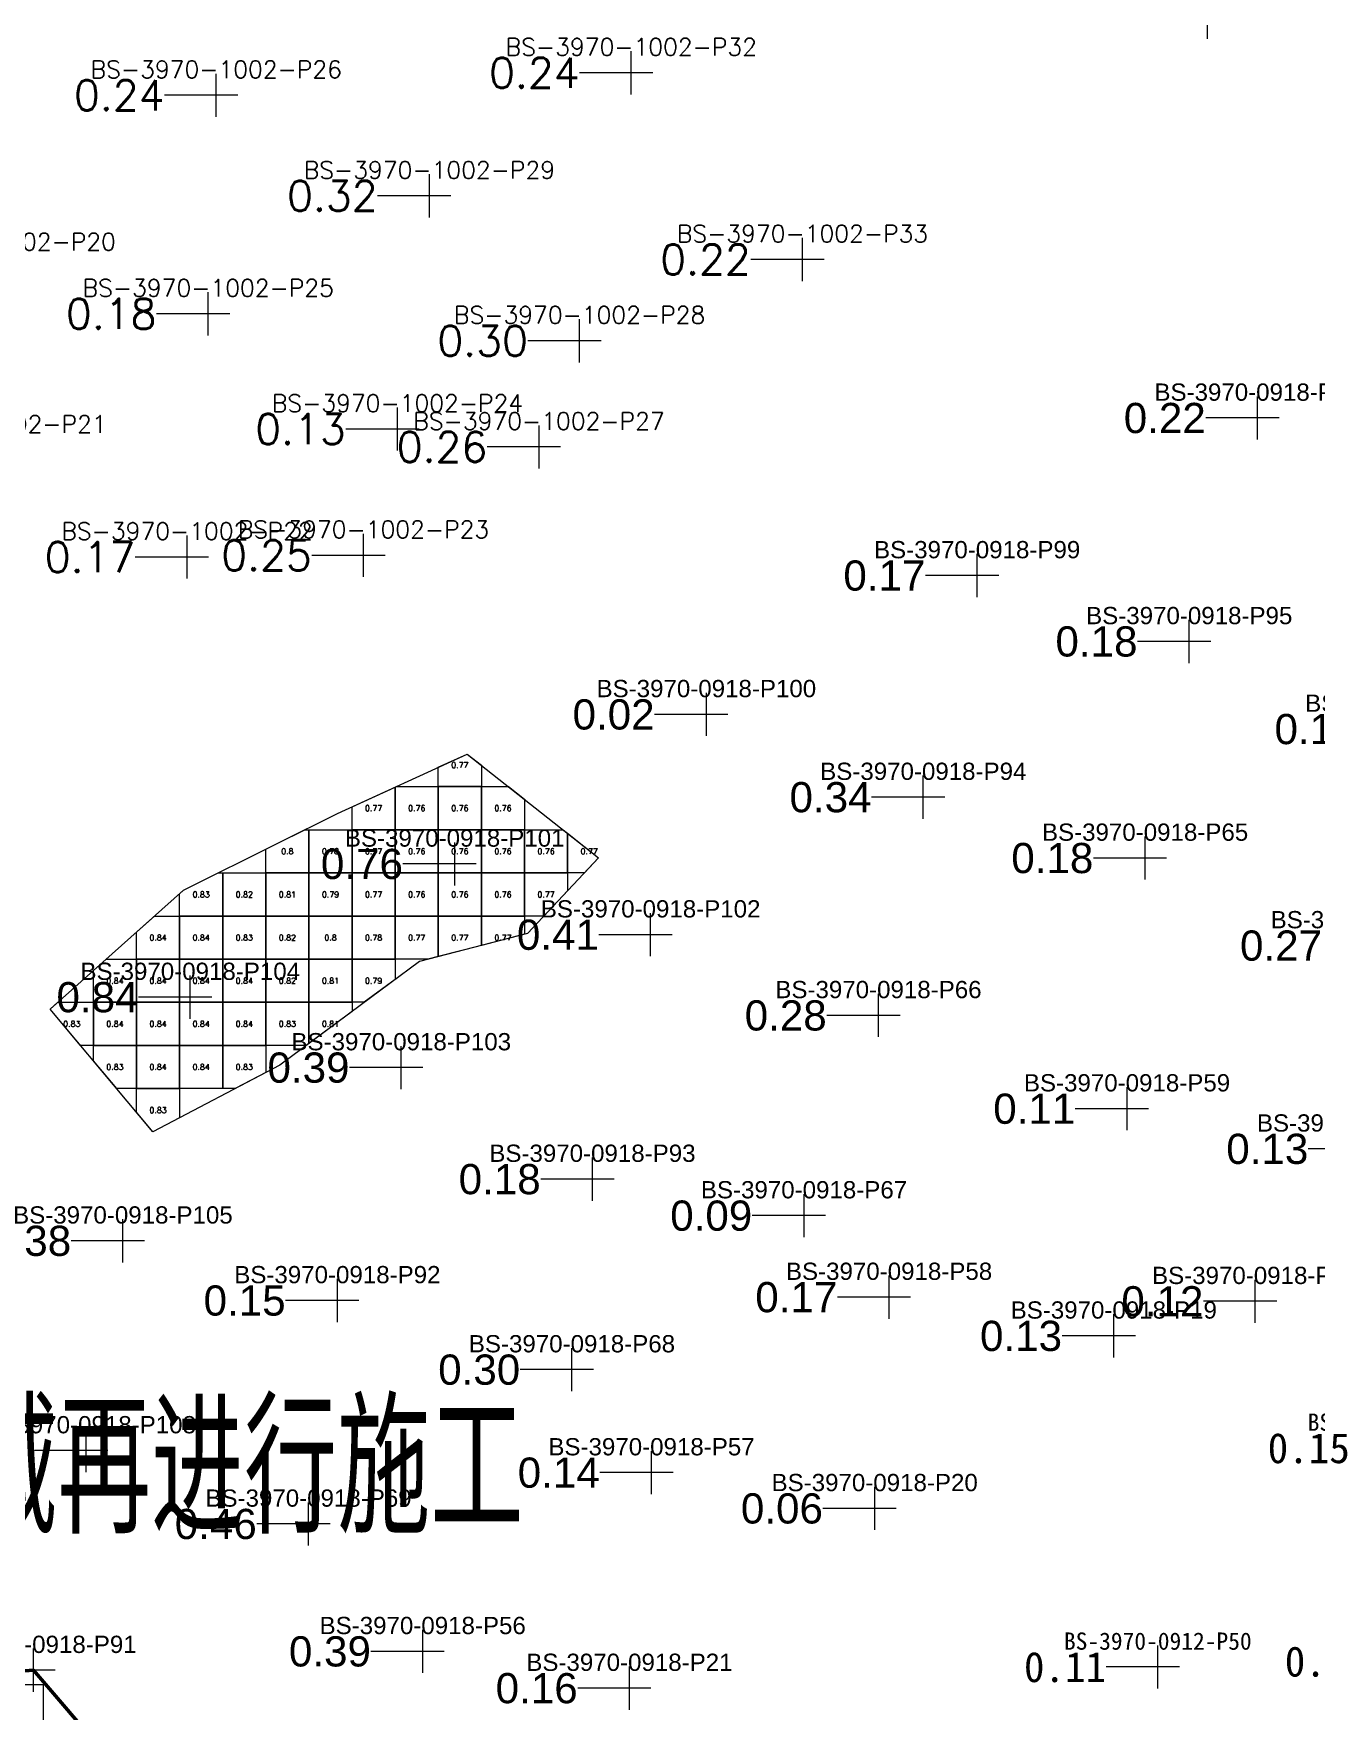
# Model space of a CAD drawing. Header units: inches. Extents: x 469759 to 470079, y 4349683 to 4349873.
# Drawn here: x 469918.08 to 469947.84, y 4349759.82 to 4349798.72 of the extents above; entities that cross this region are included whole.
import ezdxf
from ezdxf.enums import TextEntityAlignment as Align

# ---------------------------------------------------------------- set-up
doc = ezdxf.new("R2010")
doc.units = ezdxf.units.IN
doc.header["$MEASUREMENT"] = 0
for name, color, linetype, lineweight in [('0.500-1.000', 7, 'Continuous', 0), ('孔口文字', 7, 'Continuous', 0), ('点', 7, 'Continuous', 0), ('爆区方格网', 7, 'Continuous', 0), ('线条', 7, 'Continuous', 0), ('钻孔', 7, 'Continuous', 0)]:
    doc.layers.add(name, color=color, linetype=linetype, lineweight=lineweight)
doc.styles.add('3dmine_textStyle_1', font='txt.shx', dxfattribs={"height": 1, "bigfont": 'gbcbig.shx'})
doc.styles.add('3dmine_textStyle_2', font='arial.ttf', dxfattribs={"height": 1})
doc.styles.add('3dmine_textStyle_3', font='SimSun.ttf', dxfattribs={"height": 1})
doc.styles.add('Standard_Shx', font='txt.shx', dxfattribs={"bigfont": 'gbcbig.shx'})

msp = doc.modelspace()

# ---------------------------------------------------------------- hatches: boundary and pattern name
at = {"layer": '钻孔', "linetype": 'Continuous', "lineweight": 0, "true_color": 0x808080, "extrusion": (0, 1, 0)}
for points in [[(-469932.947, 3959.974), (-469931.947, 3959.974), (-469931.947, 3971.974), (-469932.947, 3971.974)], [(-469923.32, 3960.015), (-469922.32, 3960.015), (-469922.32, 3972.015), (-469923.32, 3972.015)], [(-469928.263, 3960.004), (-469927.263, 3960.004), (-469927.263, 3972.004), (-469928.263, 3972.004)], [(-469936.917, 3959.974), (-469935.917, 3959.974), (-469935.917, 3971.974), (-469936.917, 3971.974)], [(-469923.134, 3960.138), (-469922.134, 3960.138), (-469922.134, 3972.138), (-469923.134, 3972.138)], [(-469931.748, 3960.135), (-469930.748, 3960.135), (-469930.748, 3972.135), (-469931.748, 3972.135)], [(-469927.523, 3960.26), (-469926.523, 3960.26), (-469926.523, 3972.26), (-469927.523, 3972.26)], [(-469947.471, 3960.135), (-469946.471, 3960.135), (-469946.471, 3972.135), (-469947.471, 3972.135)], [(-469930.806, 3960.066), (-469929.806, 3960.066), (-469929.806, 3972.066), (-469930.806, 3972.066)], [(-469922.642, 3960.28), (-469921.642, 3960.28), (-469921.642, 3972.28), (-469922.642, 3972.28)], [(-469926.736, 3959.595), (-469925.736, 3959.595), (-469925.736, 3972.595), (-469926.736, 3972.595)], [(-469940.968, 3960.043), (-469939.968, 3960.043), (-469939.968, 3972.043), (-469940.968, 3972.043)], [(-469945.887, 3960.039), (-469944.887, 3960.039), (-469944.887, 3972.039), (-469945.887, 3972.039)], [(-469934.687, 3960.211), (-469933.687, 3960.211), (-469933.687, 3972.211), (-469934.687, 3972.211)], [(-469939.719, 3960.322), (-469938.719, 3960.322), (-469938.719, 3972.322), (-469939.719, 3972.322)], [(-469944.863, 3960.477), (-469943.863, 3960.477), (-469943.863, 3972.477), (-469944.863, 3972.477)], [(-469933.395, 3960.356), (-469932.395, 3960.356), (-469932.395, 3972.356), (-469933.395, 3972.356)], [(-469938.679, 3960.286), (-469937.679, 3960.286), (-469937.679, 3972.286), (-469938.679, 3972.286)], [(-469927.611, 3960.287), (-469926.611, 3960.287), (-469926.611, 3972.287), (-469927.611, 3972.287)], [(-469944.444, 3960.227), (-469943.444, 3960.227), (-469943.444, 3972.227), (-469944.444, 3972.227)], [(-469932.045, 3960.456), (-469931.045, 3960.456), (-469931.045, 3972.456), (-469932.045, 3972.456)], [(-469936.952, 3960.285), (-469935.952, 3960.285), (-469935.952, 3972.285), (-469936.952, 3972.285)], [(-469921.155, 3959.593), (-469920.155, 3959.593), (-469920.155, 3972.593), (-469921.155, 3972.593)], [(-469926.129, 3960.351), (-469925.129, 3960.351), (-469925.129, 3972.351), (-469926.129, 3972.351)], [(-469938.925, 3960.271), (-469937.925, 3960.271), (-469937.925, 3972.271), (-469938.925, 3972.271)], [(-469947.416, 3959.676), (-469946.416, 3959.676), (-469946.416, 3971.676), (-469947.416, 3971.676)], [(-469944.137, 3960.063), (-469943.137, 3960.063), (-469943.137, 3972.063), (-469944.137, 3972.063)], [(-469931.57, 3960.393), (-469930.57, 3960.393), (-469930.57, 3972.393), (-469931.57, 3972.393)], [(-469920.302, 3960.265), (-469919.302, 3960.265), (-469919.302, 3972.265), (-469920.302, 3972.265)], [(-469933.415, 3960.395), (-469932.415, 3960.395), (-469932.415, 3972.395), (-469933.415, 3972.395)], [(-469938.591, 3960.01), (-469937.591, 3960.01), (-469937.591, 3972.01), (-469938.591, 3972.01)], [(-469925.46, 3960.35), (-469924.46, 3960.35), (-469924.46, 3972.35), (-469925.46, 3972.35)], [(-469928.108, 3959.521), (-469927.108, 3959.521), (-469927.108, 3972.521), (-469928.108, 3972.521)], [(-469919.082, 3960.193), (-469918.082, 3960.193), (-469918.082, 3972.193), (-469919.082, 3972.193)], [(-469945.158, 3959.994), (-469944.158, 3959.994), (-469944.158, 3971.994), (-469945.158, 3971.994)], [(-469932.903, 3960.151), (-469931.903, 3960.151), (-469931.903, 3972.151), (-469932.903, 3972.151)]]:
    msp.add_hatch(color=8, dxfattribs=at).paths.add_polyline_path(points, flags=0)
at = {"layer": '钻孔', "linetype": 'Continuous', "lineweight": 0, "true_color": 0x00ffff, "extrusion": (0, 1, 0)}
for points in [[(-469928.85, 3960.375), (-469927.85, 3960.375), (-469927.85, 3972.375), (-469928.85, 3972.375)], [(-469922.717, 3959.529), (-469921.717, 3959.529), (-469921.717, 3972.529), (-469922.717, 3972.529)]]:
    msp.add_hatch(color=4, dxfattribs=at).paths.add_polyline_path(points, flags=0)

# ---------------------------------------------------------------- linework, layer by layer
at = {"color": 5, "linetype": 'Continuous', "lineweight": 53, "elevation": 3966.246}
msp.add_lwpolyline([(469919.744, 4349758.835), (469918.082, 4349760.773), (469912.901, 4349760.388), (469910.272, 4349762.242), (469912.09, 4349764.677), (469911.319, 4349767.825), (469909.655, 4349769.231), (469906.734, 4349769.21), (469903.13, 4349768.626), (469900.052, 4349766.199), (469884.88, 4349759.29)], dxfattribs=at)
at = {"layer": '0.500-1.000', "color": 4, "linetype": 'Continuous', "lineweight": 0, "true_color": 0x00ffff}
msp.add_lwpolyline([(469931.189, 4349779.609), (469929.539, 4349777.854), (469927.032, 4349777.206), (469925.657, 4349776.185), (469923.795, 4349774.803), (469920.85, 4349773.256), (469918.469, 4349776.099), (469921.561, 4349778.856), (469923.761, 4349779.951), (469925.133, 4349780.633), (469928.141, 4349782.013), (469931.189, 4349779.609)], dxfattribs=at)
at = {"layer": '点', "color": 138, "linetype": 'Continuous', "lineweight": 0, "true_color": 0x004c4c}
for points, elevation in [([(469945.308, 4349798.592), (469945.308, 4349799.592)], 3971.91), ([(469931.947, 4349797.305), (469931.947, 4349798.305)], 3971.974), ([(469922.32, 4349796.784), (469922.32, 4349797.784)], 3972.015), ([(469932.447, 4349797.805), (469931.447, 4349797.805)], 3971.974), ([(469922.82, 4349797.284), (469921.82, 4349797.284)], 3972.015), ([(469927.263, 4349794.452), (469927.263, 4349795.452)], 3972.004), ([(469927.763, 4349794.952), (469926.763, 4349794.952)], 3972.004), ([(469935.917, 4349792.977), (469935.917, 4349793.977)], 3971.974), ([(469936.417, 4349793.477), (469935.417, 4349793.477)], 3971.974), ([(469922.134, 4349791.719), (469922.134, 4349792.719)], 3972.138), ([(469922.634, 4349792.219), (469921.634, 4349792.219)], 3972.138), ([(469930.748, 4349791.093), (469930.748, 4349792.093)], 3972.135), ([(469931.248, 4349791.593), (469930.248, 4349791.593)], 3972.135), ([(469946.471, 4349789.303), (469946.471, 4349790.303)], 3972.135), ([(469926.523, 4349789.046), (469926.523, 4349790.046)], 3972.26), ([(469927.023, 4349789.546), (469926.023, 4349789.546)], 3972.26), ([(469929.806, 4349788.631), (469929.806, 4349789.631)], 3972.066), ([(469946.971, 4349789.803), (469945.971, 4349789.803)], 3972.135), ([(469930.306, 4349789.131), (469929.306, 4349789.131)], 3972.066), ([(469921.642, 4349786.08), (469921.642, 4349787.08)], 3972.28), ([(469925.736, 4349786.119), (469925.736, 4349787.119)], 3972.595), ([(469922.142, 4349786.58), (469921.142, 4349786.58)], 3972.28), ([(469926.236, 4349786.619), (469925.236, 4349786.619)], 3972.595), ([(469939.968, 4349785.651), (469939.968, 4349786.651)], 3972.043), ([(469940.468, 4349786.151), (469939.468, 4349786.151)], 3972.043), ([(469944.887, 4349784.123), (469944.887, 4349785.123)], 3972.039), ([(469945.387, 4349784.623), (469944.387, 4349784.623)], 3972.039), ([(469933.687, 4349782.431), (469933.687, 4349783.431)], 3972.211), ([(469934.187, 4349782.931), (469933.187, 4349782.931)], 3972.211), ([(469938.719, 4349780.513), (469938.719, 4349781.513)], 3972.322), ([(469939.219, 4349781.013), (469938.219, 4349781.013)], 3972.322), ([(469927.85, 4349778.965), (469927.85, 4349779.965)], 3972.375), ([(469943.863, 4349779.102), (469943.863, 4349780.102)], 3972.477), ([(469928.35, 4349779.465), (469927.35, 4349779.465)], 3972.375), ([(469944.363, 4349779.602), (469943.363, 4349779.602)], 3972.477), ([(469932.395, 4349777.324), (469932.395, 4349778.324)], 3972.356), ([(469932.895, 4349777.824), (469931.895, 4349777.824)], 3972.356), ([(469921.717, 4349775.876), (469921.717, 4349776.876)], 3972.529), ([(469922.217, 4349776.376), (469921.217, 4349776.376)], 3972.529), ([(469937.679, 4349775.453), (469937.679, 4349776.453)], 3972.286), ([(469938.179, 4349775.953), (469937.179, 4349775.953)], 3972.286), ([(469926.611, 4349774.244), (469926.611, 4349775.244)], 3972.287), ([(469927.111, 4349774.744), (469926.111, 4349774.744)], 3972.287), ([(469943.444, 4349773.291), (469943.444, 4349774.291)], 3972.227), ([(469943.944, 4349773.791), (469942.944, 4349773.791)], 3972.227), ([(469931.045, 4349771.658), (469931.045, 4349772.658)], 3972.456), ([(469931.545, 4349772.158), (469930.545, 4349772.158)], 3972.456), ([(469935.952, 4349770.812), (469935.952, 4349771.812)], 3972.285), ([(469920.155, 4349770.228), (469920.155, 4349771.228)], 3972.593), ([(469936.452, 4349771.312), (469935.452, 4349771.312)], 3972.285), ([(469920.655, 4349770.728), (469919.655, 4349770.728)], 3972.593), ([(469925.129, 4349768.844), (469925.129, 4349769.844)], 3972.351), ([(469937.925, 4349768.922), (469937.925, 4349769.922)], 3972.271), ([(469946.416, 4349768.826), (469946.416, 4349769.826)], 3971.676), ([(469925.629, 4349769.344), (469924.629, 4349769.344)], 3972.351), ([(469938.425, 4349769.422), (469937.425, 4349769.422)], 3972.271), ([(469946.916, 4349769.326), (469945.916, 4349769.326)], 3971.676), ([(469943.137, 4349768.024), (469943.137, 4349769.024)], 3972.063), ([(469943.637, 4349768.524), (469942.637, 4349768.524)], 3972.063), ([(469930.57, 4349767.242), (469930.57, 4349768.242)], 3972.393), ([(469931.07, 4349767.742), (469930.07, 4349767.742)], 3972.393), ([(469919.302, 4349765.365), (469919.302, 4349766.365)], 3972.265), ([(469919.802, 4349765.865), (469918.802, 4349765.865)], 3972.265), ([(469932.415, 4349764.854), (469932.415, 4349765.854)], 3972.395), ([(469932.915, 4349765.354), (469931.915, 4349765.354)], 3972.395), ([(469937.591, 4349764.024), (469937.591, 4349765.024)], 3972.01), ([(469924.46, 4349763.664), (469924.46, 4349764.664)], 3972.35), ([(469938.091, 4349764.524), (469937.091, 4349764.524)], 3972.01), ([(469924.96, 4349764.164), (469923.96, 4349764.164)], 3972.35), ([(469927.108, 4349760.71), (469927.108, 4349761.71)], 3972.521), ([(469918.082, 4349760.273), (469918.082, 4349761.273)], 3972.193), ([(469927.608, 4349761.21), (469926.608, 4349761.21)], 3972.521), ([(469944.158, 4349760.348), (469944.158, 4349761.348)], 3971.994), ([(469918.582, 4349760.773), (469917.582, 4349760.773)], 3972.193), ([(469931.903, 4349759.857), (469931.903, 4349760.857)], 3972.151), ([(469944.658, 4349760.848), (469943.658, 4349760.848)], 3971.994), ([(469932.403, 4349760.357), (469931.403, 4349760.357)], 3972.151)]:
    msp.add_lwpolyline(points, dxfattribs=dict(at, elevation=elevation))
at = {"layer": '爆区方格网', "color": 4, "linetype": 'Continuous', "lineweight": 0, "true_color": 0x00ffff}
for points, elevation in [([(469928.47, 4349781.753), (469928.47, 4349781.257), (469927.47, 4349781.257), (469927.47, 4349781.705), (469928.141, 4349782.013), (469928.47, 4349781.753)], 3972.529), ([(469926.47, 4349780.257), (469925.47, 4349780.257), (469925.47, 4349780.787), (469926.47, 4349781.246), (469926.47, 4349780.257)], 3972.529), ([(469927.47, 4349780.257), (469926.47, 4349780.257), (469926.47, 4349781.246), (469926.493, 4349781.257), (469927.47, 4349781.257), (469927.47, 4349780.257)], 3972.529), ([(469928.47, 4349780.257), (469927.47, 4349780.257), (469927.47, 4349781.257), (469928.47, 4349781.257), (469928.47, 4349780.257)], 3972.529), ([(469929.47, 4349780.965), (469929.47, 4349780.257), (469928.47, 4349780.257), (469928.47, 4349781.257), (469929.099, 4349781.257), (469929.47, 4349780.965)], 3972.529), ([(469924.47, 4349779.257), (469923.47, 4349779.257), (469923.47, 4349779.806), (469923.761, 4349779.951), (469924.377, 4349780.257), (469924.47, 4349780.257), (469924.47, 4349779.257)], 3972.529), ([(469925.47, 4349779.257), (469924.47, 4349779.257), (469924.47, 4349780.257), (469925.47, 4349780.257), (469925.47, 4349779.257)], 3972.529), ([(469926.47, 4349779.257), (469925.47, 4349779.257), (469925.47, 4349780.257), (469926.47, 4349780.257), (469926.47, 4349779.257)], 3972.529), ([(469927.47, 4349779.257), (469926.47, 4349779.257), (469926.47, 4349780.257), (469927.47, 4349780.257), (469927.47, 4349779.257)], 3972.529), ([(469928.47, 4349779.257), (469927.47, 4349779.257), (469927.47, 4349780.257), (469928.47, 4349780.257), (469928.47, 4349779.257)], 3972.529), ([(469929.47, 4349779.257), (469928.47, 4349779.257), (469928.47, 4349780.257), (469929.47, 4349780.257), (469929.47, 4349779.257)], 3972.529), ([(469930.47, 4349780.177), (469930.47, 4349779.257), (469929.47, 4349779.257), (469929.47, 4349780.257), (469930.368, 4349780.257), (469930.47, 4349780.177)], 3972.529), ([(469931.189, 4349779.609), (469930.858, 4349779.257), (469930.47, 4349779.257), (469930.47, 4349780.177), (469931.189, 4349779.609)], 3972.529), ([(469922.47, 4349778.257), (469921.47, 4349778.257), (469921.47, 4349778.775), (469921.561, 4349778.856), (469922.366, 4349779.257), (469922.47, 4349779.257), (469922.47, 4349778.257)], 3972.529), ([(469923.47, 4349778.257), (469922.47, 4349778.257), (469922.47, 4349779.257), (469923.47, 4349779.257), (469923.47, 4349778.257)], 3972.529), ([(469924.47, 4349778.257), (469923.47, 4349778.257), (469923.47, 4349779.257), (469924.47, 4349779.257), (469924.47, 4349778.257)], 3972.529), ([(469925.47, 4349778.257), (469924.47, 4349778.257), (469924.47, 4349779.257), (469925.47, 4349779.257), (469925.47, 4349778.257)], 3972.529), ([(469926.47, 4349778.257), (469925.47, 4349778.257), (469925.47, 4349779.257), (469926.47, 4349779.257), (469926.47, 4349778.257)], 3972.529), ([(469927.47, 4349778.257), (469926.47, 4349778.257), (469926.47, 4349779.257), (469927.47, 4349779.257), (469927.47, 4349778.257)], 3972.529), ([(469928.47, 4349778.257), (469927.47, 4349778.257), (469927.47, 4349779.257), (469928.47, 4349779.257), (469928.47, 4349778.257)], 3972.529), ([(469929.47, 4349778.257), (469928.47, 4349778.257), (469928.47, 4349779.257), (469929.47, 4349779.257), (469929.47, 4349778.257)], 3972.529), ([(469930.47, 4349778.844), (469929.918, 4349778.257), (469929.47, 4349778.257), (469929.47, 4349779.257), (469930.47, 4349779.257), (469930.47, 4349778.844)], 3972.529), ([(469921.47, 4349777.257), (469920.47, 4349777.257), (469920.47, 4349777.883), (469920.888, 4349778.257), (469921.47, 4349778.257), (469921.47, 4349777.257)], 3972.529), ([(469922.47, 4349777.257), (469921.47, 4349777.257), (469921.47, 4349778.257), (469922.47, 4349778.257), (469922.47, 4349777.257)], 3972.529), ([(469923.47, 4349777.257), (469922.47, 4349777.257), (469922.47, 4349778.257), (469923.47, 4349778.257), (469923.47, 4349777.257)], 3972.529), ([(469924.47, 4349777.257), (469923.47, 4349777.257), (469923.47, 4349778.257), (469924.47, 4349778.257), (469924.47, 4349777.257)], 3972.529), ([(469925.47, 4349777.257), (469924.47, 4349777.257), (469924.47, 4349778.257), (469925.47, 4349778.257), (469925.47, 4349777.257)], 3972.529), ([(469926.47, 4349777.257), (469925.47, 4349777.257), (469925.47, 4349778.257), (469926.47, 4349778.257), (469926.47, 4349777.257)], 3972.529), ([(469927.47, 4349777.319), (469927.229, 4349777.257), (469926.47, 4349777.257), (469926.47, 4349778.257), (469927.47, 4349778.257), (469927.47, 4349777.319)], 3972.529), ([(469928.47, 4349777.577), (469927.47, 4349777.319), (469927.47, 4349778.257), (469928.47, 4349778.257), (469928.47, 4349777.577)], 3972.529), ([(469929.47, 4349777.836), (469928.47, 4349777.577), (469928.47, 4349778.257), (469929.47, 4349778.257), (469929.47, 4349777.836)], 3972.529), ([(469920.47, 4349776.257), (469919.47, 4349776.257), (469919.47, 4349776.992), (469919.767, 4349777.257), (469920.47, 4349777.257), (469920.47, 4349776.257)], 3972.529), ([(469921.47, 4349776.257), (469920.47, 4349776.257), (469920.47, 4349777.257), (469921.47, 4349777.257), (469921.47, 4349776.257)], 3972.529), ([(469922.47, 4349776.257), (469921.47, 4349776.257), (469921.47, 4349777.257), (469922.47, 4349777.257), (469922.47, 4349776.257)], 3972.529), ([(469923.47, 4349776.257), (469922.47, 4349776.257), (469922.47, 4349777.257), (469923.47, 4349777.257), (469923.47, 4349776.257)], 3972.529), ([(469924.47, 4349776.257), (469923.47, 4349776.257), (469923.47, 4349777.257), (469924.47, 4349777.257), (469924.47, 4349776.257)], 3972.529), ([(469925.47, 4349776.257), (469924.47, 4349776.257), (469924.47, 4349777.257), (469925.47, 4349777.257), (469925.47, 4349776.257)], 3972.529), ([(469926.47, 4349776.788), (469925.754, 4349776.257), (469925.47, 4349776.257), (469925.47, 4349777.257), (469926.47, 4349777.257), (469926.47, 4349776.788)], 3972.529), ([(469919.47, 4349775.257), (469919.174, 4349775.257), (469918.47, 4349776.097), (469918.47, 4349776.1), (469918.646, 4349776.257), (469919.47, 4349776.257), (469919.47, 4349775.257)], 3972.529), ([(469920.47, 4349775.257), (469919.47, 4349775.257), (469919.47, 4349776.257), (469920.47, 4349776.257), (469920.47, 4349775.257)], 3972.529), ([(469921.47, 4349775.257), (469920.47, 4349775.257), (469920.47, 4349776.257), (469921.47, 4349776.257), (469921.47, 4349775.257)], 3972.529), ([(469922.47, 4349775.257), (469921.47, 4349775.257), (469921.47, 4349776.257), (469922.47, 4349776.257), (469922.47, 4349775.257)], 3972.529), ([(469923.47, 4349775.257), (469922.47, 4349775.257), (469922.47, 4349776.257), (469923.47, 4349776.257), (469923.47, 4349775.257)], 3972.529), ([(469924.47, 4349775.304), (469924.407, 4349775.257), (469923.47, 4349775.257), (469923.47, 4349776.257), (469924.47, 4349776.257), (469924.47, 4349775.304)], 3972.529), ([(469925.47, 4349776.046), (469924.47, 4349775.304), (469924.47, 4349776.257), (469925.47, 4349776.257), (469925.47, 4349776.046)], 3972.529), ([(469920.47, 4349774.257), (469920.011, 4349774.257), (469919.47, 4349774.903), (469919.47, 4349775.257), (469920.47, 4349775.257), (469920.47, 4349774.257)], 3972.529), ([(469921.47, 4349774.257), (469920.47, 4349774.257), (469920.47, 4349775.257), (469921.47, 4349775.257), (469921.47, 4349774.257)], 3972.529), ([(469922.47, 4349774.257), (469921.47, 4349774.257), (469921.47, 4349775.257), (469922.47, 4349775.257), (469922.47, 4349774.257)], 3972.529), ([(469923.47, 4349774.632), (469922.756, 4349774.257), (469922.47, 4349774.257), (469922.47, 4349775.257), (469923.47, 4349775.257), (469923.47, 4349774.632)], 3972.529), ([(469921.47, 4349773.582), (469920.852, 4349773.257), (469920.849, 4349773.257), (469920.47, 4349773.709), (469920.47, 4349774.257), (469921.47, 4349774.257), (469921.47, 4349773.582)], 3972.529), ([(469918.304, 4349759.442), (469917.304, 4349759.442), (469917.304, 4349760.442), (469918.304, 4349760.442), (469918.304, 4349759.442)], 3972.193)]:
    msp.add_lwpolyline(points, dxfattribs=dict(at, elevation=elevation))
at = {"layer": '线条', "color": 138, "linetype": 'Continuous', "lineweight": 0, "true_color": 0x004c4c}
for points, elevation in [([(469931.947, 4349797.805), (469931.947, 4349797.805), (469931.947, 4349797.805)], 3971.974), ([(469922.32, 4349797.284), (469922.32, 4349797.284), (469922.32, 4349797.284)], 3972.015), ([(469927.263, 4349794.952), (469927.263, 4349794.952), (469927.263, 4349794.952)], 3972.004), ([(469935.917, 4349793.477), (469935.917, 4349793.477), (469935.917, 4349793.477)], 3971.974), ([(469922.134, 4349792.219), (469922.134, 4349792.219), (469922.134, 4349792.219)], 3972.138), ([(469930.748, 4349791.593), (469930.748, 4349791.593), (469930.748, 4349791.593)], 3972.135), ([(469926.523, 4349789.546), (469926.523, 4349789.546), (469926.523, 4349789.546)], 3972.26), ([(469946.471, 4349789.803), (469946.471, 4349789.803), (469946.471, 4349789.803)], 3972.135), ([(469929.806, 4349789.131), (469929.806, 4349789.131), (469929.806, 4349789.131)], 3972.066), ([(469921.642, 4349786.58), (469921.642, 4349786.58), (469921.642, 4349786.58)], 3972.28), ([(469925.736, 4349786.619), (469925.736, 4349786.619), (469925.736, 4349786.619)], 3972.595), ([(469939.968, 4349786.151), (469939.968, 4349786.151), (469939.968, 4349786.151)], 3972.043), ([(469944.887, 4349784.623), (469944.887, 4349784.623), (469944.887, 4349784.623)], 3972.039), ([(469933.687, 4349782.931), (469933.687, 4349782.931), (469933.687, 4349782.931)], 3972.211), ([(469938.719, 4349781.013), (469938.719, 4349781.013), (469938.719, 4349781.013)], 3972.322), ([(469927.85, 4349779.465), (469927.85, 4349779.465), (469927.85, 4349779.465)], 3972.375), ([(469943.863, 4349779.602), (469943.863, 4349779.602), (469943.863, 4349779.602)], 3972.477), ([(469932.395, 4349777.824), (469932.395, 4349777.824), (469932.395, 4349777.824)], 3972.356), ([(469921.717, 4349776.376), (469921.717, 4349776.376), (469921.717, 4349776.376)], 3972.529), ([(469937.679, 4349775.953), (469937.679, 4349775.953), (469937.679, 4349775.953)], 3972.286), ([(469926.611, 4349774.744), (469926.611, 4349774.744), (469926.611, 4349774.744)], 3972.287), ([(469943.444, 4349773.791), (469943.444, 4349773.791), (469943.444, 4349773.791)], 3972.227), ([(469931.045, 4349772.158), (469931.045, 4349772.158), (469931.045, 4349772.158)], 3972.456), ([(469935.952, 4349771.312), (469935.952, 4349771.312), (469935.952, 4349771.312)], 3972.285), ([(469920.155, 4349770.728), (469920.155, 4349770.728), (469920.155, 4349770.728)], 3972.593), ([(469925.129, 4349769.344), (469925.129, 4349769.344), (469925.129, 4349769.344)], 3972.351), ([(469937.925, 4349769.422), (469937.925, 4349769.422), (469937.925, 4349769.422)], 3972.271), ([(469946.416, 4349769.326), (469946.416, 4349769.326), (469946.416, 4349769.326)], 3971.676), ([(469943.137, 4349768.524), (469943.137, 4349768.524), (469943.137, 4349768.524)], 3972.063), ([(469930.57, 4349767.742), (469930.57, 4349767.742), (469930.57, 4349767.742)], 3972.393), ([(469919.302, 4349765.865), (469919.302, 4349765.865), (469919.302, 4349765.865)], 3972.265), ([(469932.415, 4349765.354), (469932.415, 4349765.354), (469932.415, 4349765.354)], 3972.395), ([(469937.591, 4349764.524), (469937.591, 4349764.524), (469937.591, 4349764.524)], 3972.01), ([(469924.46, 4349764.164), (469924.46, 4349764.164), (469924.46, 4349764.164)], 3972.35), ([(469927.108, 4349761.21), (469927.108, 4349761.21), (469927.108, 4349761.21)], 3972.521), ([(469918.082, 4349760.773), (469918.082, 4349760.773), (469918.082, 4349760.773)], 3972.193), ([(469944.158, 4349760.848), (469944.158, 4349760.848), (469944.158, 4349760.848)], 3971.994), ([(469931.903, 4349760.357), (469931.903, 4349760.357), (469931.903, 4349760.357)], 3972.151)]:
    msp.add_lwpolyline(points, dxfattribs=dict(at, elevation=elevation))
at = {"layer": '钻孔', "color": 8, "linetype": 'Continuous', "lineweight": 0, "true_color": 0x808080}
for points, elevation in [([(469931.947, 4349797.805), (469930.747, 4349797.805)], 3971.974), ([(469931.947, 4349797.805), (469930.747, 4349797.805)], 3959.974), ([(469922.32, 4349797.284), (469921.12, 4349797.284)], 3972.015), ([(469922.32, 4349797.284), (469921.12, 4349797.284)], 3960.015), ([(469927.263, 4349794.952), (469926.063, 4349794.952)], 3972.004), ([(469927.263, 4349794.952), (469926.063, 4349794.952)], 3960.004), ([(469935.917, 4349793.477), (469934.717, 4349793.477)], 3971.974), ([(469935.917, 4349793.477), (469934.717, 4349793.477)], 3959.974), ([(469922.134, 4349792.219), (469920.934, 4349792.219)], 3972.138), ([(469922.134, 4349792.219), (469920.934, 4349792.219)], 3960.138), ([(469930.748, 4349791.593), (469929.548, 4349791.593)], 3972.135), ([(469930.748, 4349791.593), (469929.548, 4349791.593)], 3960.135), ([(469926.523, 4349789.546), (469925.323, 4349789.546)], 3972.26), ([(469926.523, 4349789.546), (469925.323, 4349789.546)], 3960.26), ([(469946.471, 4349789.803), (469945.271, 4349789.803)], 3972.135), ([(469946.471, 4349789.803), (469945.271, 4349789.803)], 3960.135), ([(469929.806, 4349789.131), (469928.606, 4349789.131)], 3972.066), ([(469929.806, 4349789.131), (469928.606, 4349789.131)], 3960.066), ([(469921.642, 4349786.58), (469920.442, 4349786.58)], 3972.28), ([(469921.642, 4349786.58), (469920.442, 4349786.58)], 3960.28), ([(469925.736, 4349786.619), (469924.536, 4349786.619)], 3972.595), ([(469925.736, 4349786.619), (469924.536, 4349786.619)], 3959.595), ([(469939.968, 4349786.151), (469938.768, 4349786.151)], 3972.043), ([(469939.968, 4349786.151), (469938.768, 4349786.151)], 3960.043), ([(469944.887, 4349784.623), (469943.687, 4349784.623)], 3972.039), ([(469944.887, 4349784.623), (469943.687, 4349784.623)], 3960.039), ([(469933.687, 4349782.931), (469932.487, 4349782.931)], 3972.211), ([(469933.687, 4349782.931), (469932.487, 4349782.931)], 3960.211), ([(469938.719, 4349781.013), (469937.519, 4349781.013)], 3972.322), ([(469938.719, 4349781.013), (469937.519, 4349781.013)], 3960.322), ([(469943.863, 4349779.602), (469942.663, 4349779.602)], 3972.477), ([(469943.863, 4349779.602), (469942.663, 4349779.602)], 3960.477), ([(469932.395, 4349777.824), (469931.195, 4349777.824)], 3972.356), ([(469932.395, 4349777.824), (469931.195, 4349777.824)], 3960.356), ([(469937.679, 4349775.953), (469936.479, 4349775.953)], 3972.286), ([(469937.679, 4349775.953), (469936.479, 4349775.953)], 3960.286), ([(469926.611, 4349774.744), (469925.411, 4349774.744)], 3972.287), ([(469926.611, 4349774.744), (469925.411, 4349774.744)], 3960.287), ([(469943.444, 4349773.791), (469942.244, 4349773.791)], 3972.227), ([(469943.444, 4349773.791), (469942.244, 4349773.791)], 3960.227), ([(469948.849, 4349772.86), (469947.649, 4349772.86)], 3971.883), ([(469948.849, 4349772.86), (469947.649, 4349772.86)], 3959.883), ([(469931.045, 4349772.158), (469929.845, 4349772.158)], 3972.456), ([(469931.045, 4349772.158), (469929.845, 4349772.158)], 3960.456), ([(469935.952, 4349771.312), (469934.752, 4349771.312)], 3972.285), ([(469935.952, 4349771.312), (469934.752, 4349771.312)], 3960.285), ([(469920.155, 4349770.728), (469918.955, 4349770.728)], 3972.593), ([(469920.155, 4349770.728), (469918.955, 4349770.728)], 3959.593), ([(469925.129, 4349769.344), (469923.929, 4349769.344)], 3972.351), ([(469925.129, 4349769.344), (469923.929, 4349769.344)], 3960.351), ([(469937.925, 4349769.422), (469936.725, 4349769.422)], 3972.271), ([(469937.925, 4349769.422), (469936.725, 4349769.422)], 3960.271), ([(469946.416, 4349769.326), (469945.216, 4349769.326)], 3971.676), ([(469946.416, 4349769.326), (469945.216, 4349769.326)], 3959.676), ([(469943.137, 4349768.524), (469941.937, 4349768.524)], 3972.063), ([(469943.137, 4349768.524), (469941.937, 4349768.524)], 3960.063), ([(469930.57, 4349767.742), (469929.37, 4349767.742)], 3972.393), ([(469930.57, 4349767.742), (469929.37, 4349767.742)], 3960.393), ([(469919.302, 4349765.865), (469918.102, 4349765.865)], 3972.265), ([(469919.302, 4349765.865), (469918.102, 4349765.865)], 3960.265), ([(469932.415, 4349765.354), (469931.215, 4349765.354)], 3972.395), ([(469932.415, 4349765.354), (469931.215, 4349765.354)], 3960.395), ([(469937.591, 4349764.524), (469936.391, 4349764.524)], 3972.01), ([(469937.591, 4349764.524), (469936.391, 4349764.524)], 3960.01), ([(469924.46, 4349764.164), (469923.26, 4349764.164)], 3972.35), ([(469924.46, 4349764.164), (469923.26, 4349764.164)], 3960.35), ([(469927.108, 4349761.21), (469925.908, 4349761.21)], 3972.521), ([(469927.108, 4349761.21), (469925.908, 4349761.21)], 3959.521), ([(469944.158, 4349760.848), (469942.958, 4349760.848)], 3971.994), ([(469944.158, 4349760.848), (469942.958, 4349760.848)], 3959.994), ([(469931.903, 4349760.357), (469930.703, 4349760.357)], 3972.151), ([(469931.903, 4349760.357), (469930.703, 4349760.357)], 3960.151)]:
    msp.add_lwpolyline(points, dxfattribs=dict(at, elevation=elevation))
at = {"layer": '钻孔', "color": 4, "linetype": 'Continuous', "lineweight": 0, "true_color": 0x00ffff}
for points, elevation in [([(469927.85, 4349779.465), (469926.65, 4349779.465)], 3972.375), ([(469927.85, 4349779.465), (469926.65, 4349779.465)], 3960.375), ([(469921.717, 4349776.376), (469920.517, 4349776.376)], 3972.529), ([(469921.717, 4349776.376), (469920.517, 4349776.376)], 3959.529)]:
    msp.add_lwpolyline(points, dxfattribs=dict(at, elevation=elevation))

# ---------------------------------------------------------------- texts
at = {"color": 4, "linetype": 'Continuous', "lineweight": 0, "true_color": 0x00ffff, "style": '3dmine_textStyle_1'}
for s, p in [('0.77', (469927.97, 4349781.757, 3972.529)), ('0.77', (469925.97, 4349780.757, 3972.529)), ('0.76', (469926.97, 4349780.757, 3972.529)), ('0.76', (469927.97, 4349780.757, 3972.529)), ('0.76', (469928.97, 4349780.757, 3972.529)), ('0.8', (469923.97, 4349779.757, 3972.529)), ('0.78', (469924.97, 4349779.757, 3972.529)), ('0.77', (469925.97, 4349779.757, 3972.529)), ('0.76', (469926.97, 4349779.757, 3972.529)), ('0.76', (469927.97, 4349779.757, 3972.529)), ('0.76', (469928.97, 4349779.757, 3972.529)), ('0.76', (469929.97, 4349779.757, 3972.529)), ('0.77', (469930.97, 4349779.757, 3972.529)), ('0.83', (469921.97, 4349778.757, 3972.529)), ('0.82', (469922.97, 4349778.757, 3972.529)), ('0.81', (469923.97, 4349778.757, 3972.529)), ('0.79', (469924.97, 4349778.757, 3972.529)), ('0.77', (469925.97, 4349778.757, 3972.529)), ('0.76', (469926.97, 4349778.757, 3972.529)), ('0.76', (469927.97, 4349778.757, 3972.529)), ('0.76', (469928.97, 4349778.757, 3972.529)), ('0.77', (469929.97, 4349778.757, 3972.529)), ('0.84', (469920.97, 4349777.757, 3972.529)), ('0.84', (469921.97, 4349777.757, 3972.529)), ('0.83', (469922.97, 4349777.757, 3972.529)), ('0.82', (469923.97, 4349777.757, 3972.529)), ('0.8', (469924.97, 4349777.757, 3972.529)), ('0.78', (469925.97, 4349777.757, 3972.529)), ('0.77', (469926.97, 4349777.757, 3972.529)), ('0.77', (469927.97, 4349777.757, 3972.529)), ('0.77', (469928.97, 4349777.757, 3972.529)), ('0.84', (469919.97, 4349776.757, 3972.529)), ('0.84', (469920.97, 4349776.757, 3972.529)), ('0.84', (469921.97, 4349776.757, 3972.529)), ('0.84', (469922.97, 4349776.757, 3972.529)), ('0.82', (469923.97, 4349776.757, 3972.529)), ('0.81', (469924.97, 4349776.757, 3972.529)), ('0.79', (469925.97, 4349776.757, 3972.529)), ('0.83', (469918.97, 4349775.757, 3972.529)), ('0.84', (469919.97, 4349775.757, 3972.529)), ('0.84', (469920.97, 4349775.757, 3972.529)), ('0.84', (469921.97, 4349775.757, 3972.529)), ('0.84', (469922.97, 4349775.757, 3972.529)), ('0.83', (469923.97, 4349775.757, 3972.529)), ('0.81', (469924.97, 4349775.757, 3972.529)), ('0.83', (469919.97, 4349774.757, 3972.529)), ('0.84', (469920.97, 4349774.757, 3972.529)), ('0.84', (469921.97, 4349774.757, 3972.529)), ('0.83', (469922.97, 4349774.757, 3972.529)), ('0.83', (469920.97, 4349773.757, 3972.529))]:
    msp.add_text(s, height=0.1333, dxfattribs=at).set_placement(p, align=Align.MIDDLE_CENTER)
at = {"insert": (469886.244, 4349766.948), "char_height": 3, "attachment_point": 1, "style": 'Standard_Shx'}
msp.add_mtext_dynamic_manual_height_columns('缺工程，取样待结果出来，此区域再进行施工', width=47.18008, gutter_width=1, heights=[0], dxfattribs=at)
at = {"layer": '孔口文字', "color": 138, "linetype": 'Continuous', "lineweight": 0, "true_color": 0x004c4c, "style": '3dmine_textStyle_3'}
for s, p in [('BS-3970-0912-P49', (469949.811, 4349766.323, 3972.275)), ('BS-3970-0912-P50', (469944.158, 4349761.248, 3971.994))]:
    msp.add_text(s, height=0.4, dxfattribs=at).set_placement(p, align=Align.CENTER)
at = {"layer": '钻孔', "color": 138, "linetype": 'Continuous', "lineweight": 0, "true_color": 0x004c4c}
for s, style, p in [('BS-3970-1002-P32', '3dmine_textStyle_1', (469931.947, 4349798.205, 3971.974)), ('BS-3970-1002-P26', '3dmine_textStyle_1', (469922.32, 4349797.684, 3972.015)), ('BS-3970-1002-P29', '3dmine_textStyle_1', (469927.263, 4349795.352, 3972.004)), ('BS-3970-1002-P33', '3dmine_textStyle_1', (469935.917, 4349793.877, 3971.974)), ('BS-3970-1002-P20', '3dmine_textStyle_1', (469917.077, 4349793.689, 3972.249)), ('BS-3970-1002-P25', '3dmine_textStyle_1', (469922.134, 4349792.619, 3972.138)), ('BS-3970-1002-P28', '3dmine_textStyle_1', (469930.748, 4349791.993, 3972.135)), ('BS-3970-1002-P24', '3dmine_textStyle_1', (469926.523, 4349789.946, 3972.26)), ('BS-3970-0918-P98', '3dmine_textStyle_2', (469946.471, 4349790.203, 3972.135)), ('BS-3970-1002-P27', '3dmine_textStyle_1', (469929.806, 4349789.531, 3972.066)), ('BS-3970-1002-P21', '3dmine_textStyle_1', (469916.864, 4349789.462, 3972.365)), ('BS-3970-1002-P22', '3dmine_textStyle_1', (469921.642, 4349786.98, 3972.28)), ('BS-3970-1002-P23', '3dmine_textStyle_1', (469925.736, 4349787.019, 3972.595)), ('BS-3970-0918-P99', '3dmine_textStyle_2', (469939.968, 4349786.551, 3972.043)), ('BS-3970-0918-P95', '3dmine_textStyle_2', (469944.887, 4349785.023, 3972.039)), ('BS-3970-0918-P100', '3dmine_textStyle_2', (469933.687, 4349783.331, 3972.211)), ('BS-3970-0918-P64', '3dmine_textStyle_2', (469949.968, 4349782.992, 3972.297)), ('BS-3970-0918-P94', '3dmine_textStyle_2', (469938.719, 4349781.413, 3972.322)), ('BS-3970-0918-P101', '3dmine_textStyle_2', (469927.85, 4349779.865, 3972.375)), ('BS-3970-0918-P65', '3dmine_textStyle_2', (469943.863, 4349780.002, 3972.477)), ('BS-3970-0918-P102', '3dmine_textStyle_2', (469932.395, 4349778.224, 3972.356)), ('BS-3970-0918-P60', '3dmine_textStyle_2', (469949.167, 4349777.973, 3972.392)), ('BS-3970-0918-P104', '3dmine_textStyle_2', (469921.717, 4349776.776, 3972.529)), ('BS-3970-0918-P66', '3dmine_textStyle_2', (469937.679, 4349776.353, 3972.286)), ('BS-3970-0918-P103', '3dmine_textStyle_2', (469926.611, 4349775.144, 3972.287)), ('BS-3970-0918-P59', '3dmine_textStyle_2', (469943.444, 4349774.191, 3972.227)), ('BS-3970-0918-P17', '3dmine_textStyle_2', (469948.849, 4349773.26, 3971.883)), ('BS-3970-0918-P93', '3dmine_textStyle_2', (469931.045, 4349772.558, 3972.456)), ('BS-3970-0918-P67', '3dmine_textStyle_2', (469935.952, 4349771.712, 3972.285)), ('BS-3970-0918-P105', '3dmine_textStyle_2', (469920.155, 4349771.128, 3972.593)), ('BS-3970-0918-P92', '3dmine_textStyle_2', (469925.129, 4349769.744, 3972.351)), ('BS-3970-0918-P58', '3dmine_textStyle_2', (469937.925, 4349769.822, 3972.271)), ('BS-3970-0918-P18', '3dmine_textStyle_2', (469946.416, 4349769.726, 3971.676)), ('BS-3970-0918-P19', '3dmine_textStyle_2', (469943.137, 4349768.924, 3972.063)), ('BS-3970-0918-P68', '3dmine_textStyle_2', (469930.57, 4349768.142, 3972.393)), ('BS-3970-0918-P108', '3dmine_textStyle_2', (469919.302, 4349766.265, 3972.265)), ('BS-3970-0918-P57', '3dmine_textStyle_2', (469932.415, 4349765.754, 3972.395)), ('BS-3970-0918-P20', '3dmine_textStyle_2', (469937.591, 4349764.924, 3972.01)), ('BS-3970-0918-P69', '3dmine_textStyle_2', (469924.46, 4349764.564, 3972.35)), ('BS-3970-0918-P56', '3dmine_textStyle_2', (469927.108, 4349761.61, 3972.521)), ('BS-3970-0918-P91', '3dmine_textStyle_2', (469918.082, 4349761.173, 3972.193)), ('BS-3970-0918-P21', '3dmine_textStyle_2', (469931.903, 4349760.757, 3972.151))]:
    msp.add_text(s, height=0.4, dxfattribs=dict(at, style=style)).set_placement(p, align=Align.CENTER)
at = {"layer": '钻孔', "color": 8, "linetype": 'Continuous', "lineweight": 0, "true_color": 0x808080}
for s, style, p in [('0.24', '3dmine_textStyle_1', (469930.747, 4349797.805, 3965.974)), ('0.24', '3dmine_textStyle_1', (469921.12, 4349797.284, 3966.015)), ('0.32', '3dmine_textStyle_1', (469926.063, 4349794.952, 3966.004)), ('0.22', '3dmine_textStyle_1', (469934.717, 4349793.477, 3965.974)), ('0.18', '3dmine_textStyle_1', (469920.934, 4349792.219, 3966.138)), ('0.30', '3dmine_textStyle_1', (469929.548, 4349791.593, 3966.135)), ('0.13', '3dmine_textStyle_1', (469925.323, 4349789.546, 3966.26)), ('0.22', '3dmine_textStyle_2', (469945.271, 4349789.803, 3966.135)), ('0.26', '3dmine_textStyle_1', (469928.606, 4349789.131, 3966.066)), ('0.17', '3dmine_textStyle_1', (469920.442, 4349786.58, 3966.28)), ('0.25', '3dmine_textStyle_1', (469924.536, 4349786.619, 3966.095)), ('0.17', '3dmine_textStyle_2', (469938.768, 4349786.151, 3966.043)), ('0.18', '3dmine_textStyle_2', (469943.687, 4349784.623, 3966.039)), ('0.02', '3dmine_textStyle_2', (469932.487, 4349782.931, 3966.211)), ('0.17', '3dmine_textStyle_2', (469948.768, 4349782.592, 3966.297)), ('0.34', '3dmine_textStyle_2', (469937.519, 4349781.013, 3966.322)), ('0.18', '3dmine_textStyle_2', (469942.663, 4349779.602, 3966.477)), ('0.41', '3dmine_textStyle_2', (469931.195, 4349777.824, 3966.356)), ('0.27', '3dmine_textStyle_2', (469947.967, 4349777.573, 3966.392)), ('0.28', '3dmine_textStyle_2', (469936.479, 4349775.953, 3966.286)), ('0.39', '3dmine_textStyle_2', (469925.411, 4349774.744, 3966.287)), ('0.11', '3dmine_textStyle_2', (469942.244, 4349773.791, 3966.227)), ('0.13', '3dmine_textStyle_2', (469947.649, 4349772.86, 3965.883)), ('0.18', '3dmine_textStyle_2', (469929.845, 4349772.158, 3966.456)), ('0.09', '3dmine_textStyle_2', (469934.752, 4349771.312, 3966.285)), ('0.38', '3dmine_textStyle_2', (469918.955, 4349770.728, 3966.093)), ('0.15', '3dmine_textStyle_2', (469923.929, 4349769.344, 3966.351)), ('0.17', '3dmine_textStyle_2', (469936.725, 4349769.422, 3966.271)), ('0.12', '3dmine_textStyle_2', (469945.216, 4349769.326, 3965.676)), ('0.13', '3dmine_textStyle_2', (469941.937, 4349768.524, 3966.063)), ('0.30', '3dmine_textStyle_2', (469929.37, 4349767.742, 3966.393)), ('0.15', '3dmine_textStyle_3', (469948.611, 4349765.923, 3972.275)), ('0.14', '3dmine_textStyle_2', (469931.215, 4349765.354, 3966.395)), ('0.06', '3dmine_textStyle_2', (469936.391, 4349764.524, 3966.01)), ('0.46', '3dmine_textStyle_2', (469923.26, 4349764.164, 3966.35)), ('0.39', '3dmine_textStyle_2', (469925.908, 4349761.21, 3966.021)), ('0.11', '3dmine_textStyle_3', (469942.958, 4349760.848, 3971.994)), ('0.03', '3dmine_textStyle_3', (469949.007, 4349760.976, 3972.082)), ('0.16', '3dmine_textStyle_2', (469930.703, 4349760.357, 3966.151))]:
    msp.add_text(s, height=0.7, dxfattribs=dict(at, style=style)).set_placement(p, align=Align.MIDDLE_RIGHT)
at = {"layer": '钻孔', "color": 4, "linetype": 'Continuous', "lineweight": 0, "true_color": 0x00ffff, "style": '3dmine_textStyle_2'}
for s, p in [('0.76', (469926.65, 4349779.465, 3966.375)), ('0.84', (469920.517, 4349776.376, 3966.029))]:
    msp.add_text(s, height=0.7, dxfattribs=at).set_placement(p, align=Align.MIDDLE_RIGHT)

doc.saveas('drawing.dxf')
